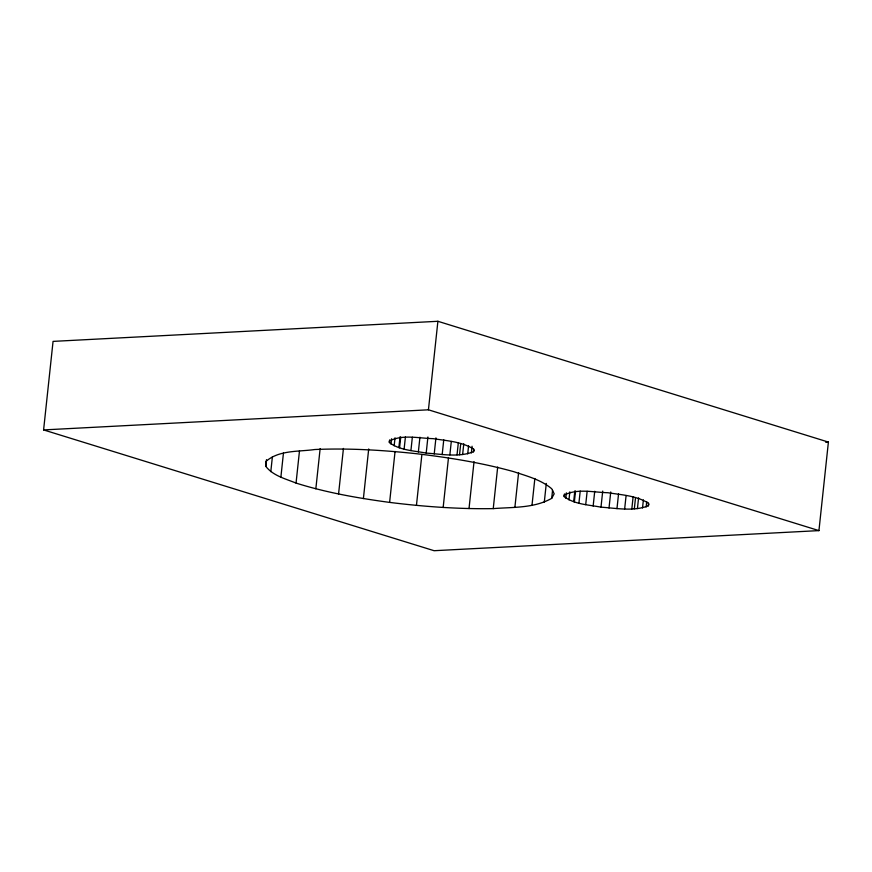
<?xml version="1.0" encoding="UTF-8"?>
<svg xmlns="http://www.w3.org/2000/svg" width="872" height="872" viewBox="0 0 872 872"><rect width="100%" height="100%" fill="white"/><g stroke="black" fill="none" stroke-linecap="round" stroke-linejoin="round"><path stroke-width="1.31" d="M265.797 466.378L265.797 461.571C278.877 449.876 298.551 451.86 314.847 449.516C348.735 448.055 382.666 450.115 416.369 453.702C449.2 457.571 481.965 462.814 513.848 471.698C526.939 476.101 540.913 479.665 551.703 488.745L554.189 493.803L551.703 498.337C534.111 508.343 512.791 507.057 493.247 508.616C458.596 509.183 423.977 506.654 389.61 502.403C358.032 498.119 326.488 492.68 296.044 483.077C285.46 478.75 273.154 475.829 265.797 466.378L266.505 459.675M43.6 429.918L53.061 341.388L437.897 321.288L828.4 442.082L818.939 530.612L434.103 550.712L43.6 429.918L428.435 409.807L818.939 530.612M270.8 471.654L272.38 456.906M280.871 477.267L283.444 453.124M296.044 483.077L299.488 450.889M315.838 488.821L320.144 448.59M338.565 494.032L343.437 448.426M363.395 498.577L368.703 448.949M389.392 442.551L389.283 441.101C402.341 434.147 418.843 438.311 433.101 438.649C446.638 440.796 461.353 441.537 473.289 448.884L474.15 450.41L473.496 451.772C458.585 457.56 441.733 454.127 426.201 453.091C413.862 450.682 399.714 450.421 389.392 442.551L389.675 439.87M391.005 444.142L391.583 438.769M394.166 445.821L395.027 437.777M389.61 502.403L395.06 451.434M398.875 447.565L400.03 436.828M399.572 447.783L400.728 437.057M404.118 449.058L405.415 436.992M410.919 450.606L412.347 437.199M418.353 451.958L419.933 437.21M416.445 505.4L421.895 454.432M428.435 409.807L437.897 321.288M426.201 453.091L427.912 436.992M434.212 453.974L435.935 437.875M442.18 454.574L443.761 439.815M443.161 507.493L448.47 457.865M449.865 454.868L451.293 441.461M457.026 454.835L458.323 442.769M459.544 454.737L460.689 444.001M462.629 454.519L463.773 443.793M467.719 453.865L468.58 445.821M471.349 452.939L472.068 446.235M473.496 451.772L473.779 449.091M469.016 508.594L474.03 461.648M493.247 508.616L497.683 467.032M514.872 507.482L518.6 472.613M531.996 505.302L534.863 478.477M544.292 502.218L546.297 483.437M551.703 498.337L552.565 490.293M564.184 496.626L564.086 495.176C577.133 488.222 593.647 492.386 607.893 492.724C621.431 494.871 636.146 495.601 648.081 502.959L648.942 504.474L648.288 505.836C633.388 511.635 616.537 508.202 600.993 507.166C588.654 504.757 574.506 504.485 564.184 496.626L564.467 493.944M565.808 498.206L566.375 492.844M568.969 499.896L569.83 491.841M573.678 501.629L574.822 490.903M574.376 501.858L575.52 491.121M578.921 503.133L580.207 491.056M585.712 504.681L587.15 491.263M593.156 506.033L594.726 491.274M600.993 507.166L602.716 491.067M609.016 508.038L610.738 491.95M616.973 508.638L618.553 493.89M624.657 508.943L626.096 495.525M631.829 508.91L633.116 496.833M634.336 508.801L635.481 498.076M637.432 508.594L638.577 497.868M642.522 507.94L643.383 499.896M646.141 507.003L646.719 501.64M648.288 505.836L648.583 503.155M825.675 442.224L828.4 442.082"/></g></svg>
